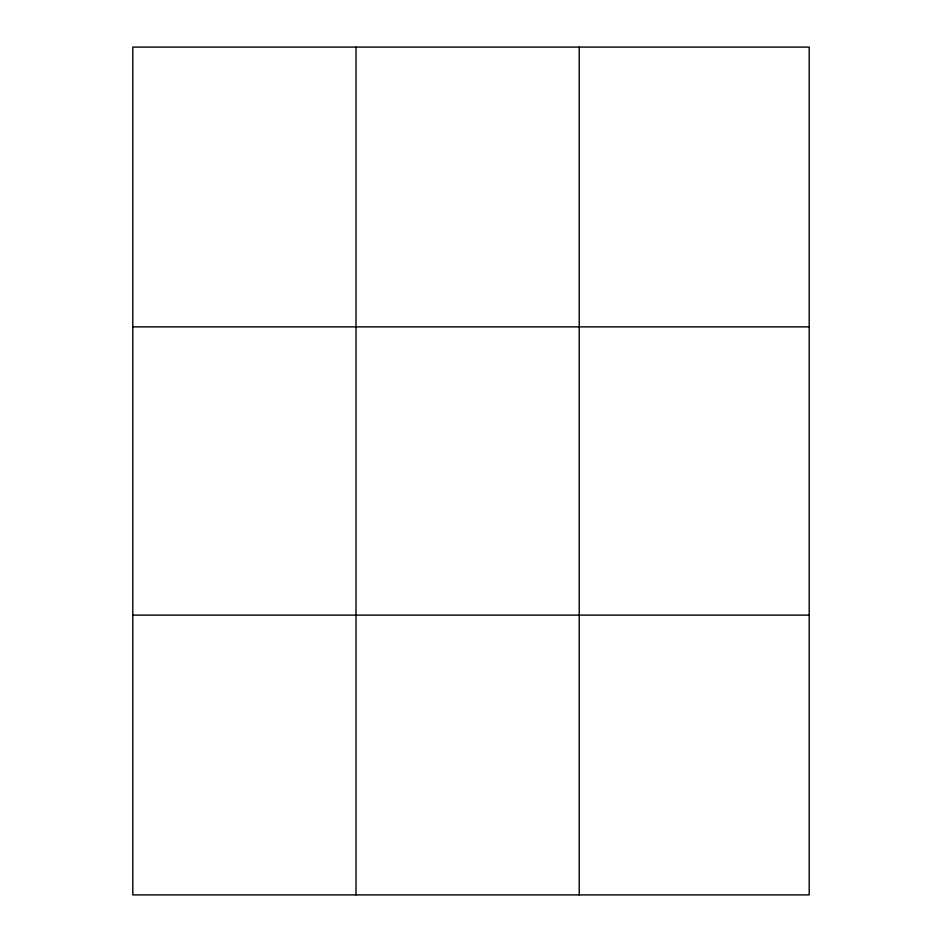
<?xml version="1.0" encoding="UTF-8"?>
<svg xmlns="http://www.w3.org/2000/svg" width="942" height="942" viewBox="0 0 942 942"><rect width="100%" height="100%" fill="white"/><g stroke="black" fill="none" stroke-linecap="round" stroke-linejoin="round"><path stroke-width="1.41" d="M356.017 894.9L356.017 47.1M579.224 894.9L579.224 47.1M809.202 326.874L809.202 47.1L132.798 47.1L132.798 894.9L809.202 894.9L809.202 326.874L132.798 326.874M132.798 615.126L809.202 615.126"/></g></svg>
